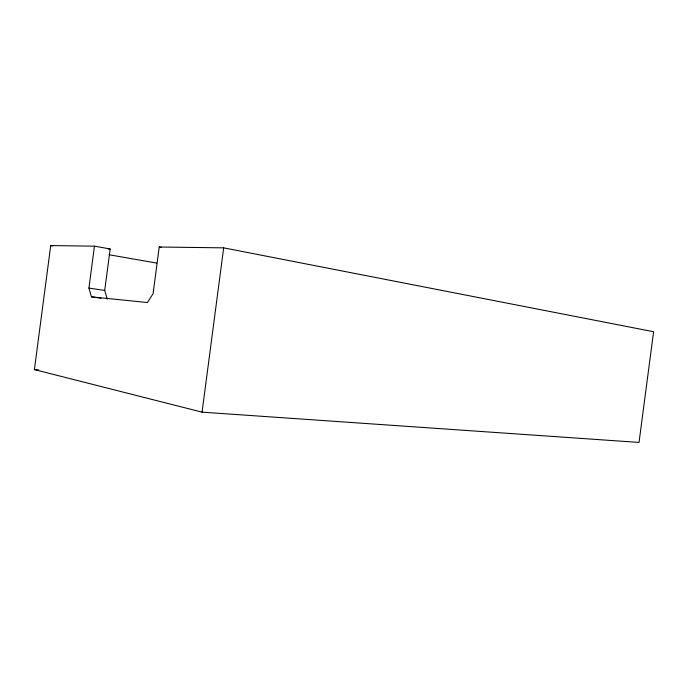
<?xml version="1.0" encoding="UTF-8"?>
<svg xmlns="http://www.w3.org/2000/svg" width="688" height="688" viewBox="0 0 688 688"><rect width="100%" height="100%" fill="white"/><g stroke="black" fill="none" stroke-linecap="round" stroke-linejoin="round"><path stroke-width="1.03" d="M94.445 246.158L88.924 288.091L91.444 296.846L147.438 302.539L153.089 293.656L159.229 247.009L223.686 247.852L653.6 331.728L639.032 442.418L202.048 412.155L34.4 369.585L50.723 245.582L94.445 246.158L110.175 248.97L104.714 290.448L107.302 299.125M202.048 412.155L223.686 247.852M108.059 248.936L110.175 248.97M34.4 369.585L38.683 369.972M91.444 296.846L100.955 298.214M88.924 288.091L104.714 290.448M50.723 245.582L52.838 245.951M109.117 254.766L156.692 263.074M159.229 247.009L161.319 247.396"/></g></svg>
